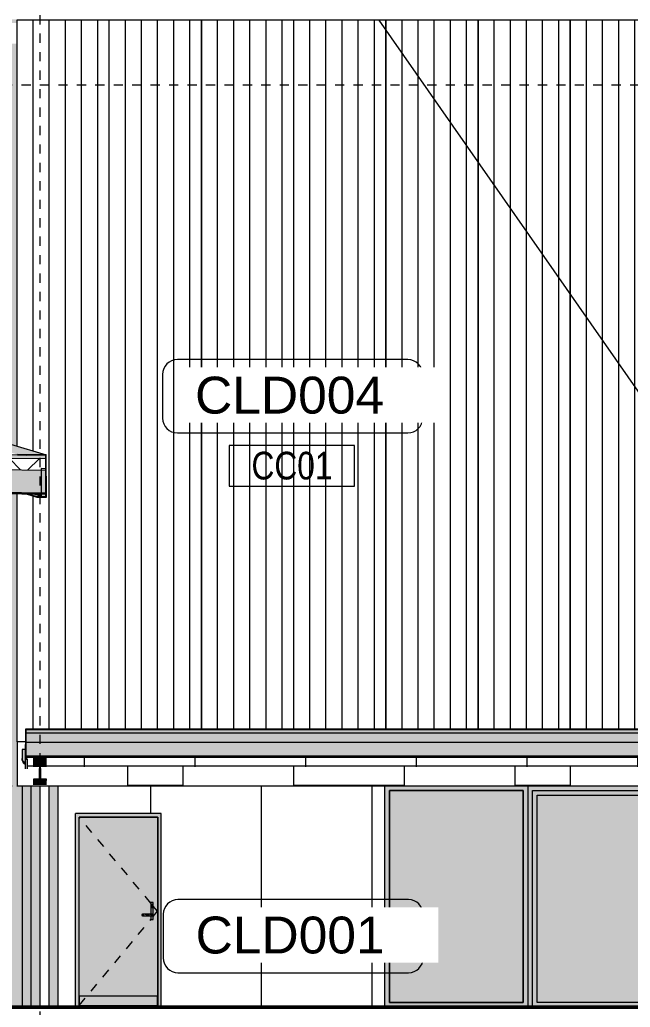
# Model space of a CAD drawing. Header units: metres. Extents: x -2362 to -2010, y -1 to 30.
# Drawn here: x -2104.99 to -2098.37, y 5.24 to 15.95 of the extents above; entities that cross this region are included whole.
import ezdxf

# ---------------------------------------------------------------- set-up
doc = ezdxf.new("R2010")
doc.units = ezdxf.units.M
for name, pattern in [('AEC_Center', [0.024, 0.012, -0.004, 0.004, -0.004]), ('Dash Small', [0.009, 0.003, -0.0015, 0.003, -0.0015]), ('Grid Line', [0.021, 0.012, -0.003, 0.003, -0.003])]:
    doc.linetypes.add(name, pattern=pattern)
for name, color, linetype, lineweight in [('A-ANNO-IDEN', 131, 'Continuous', 5), ('A-ANNO-KEYN', 231, 'Continuous', 5), ('A-CLNG', 13, 'Continuous', 5), ('A-CLNG-PATT', 13, 'Continuous', 5), ('A-DETL', 90, 'Continuous', 50), ('A-DOOR', 31, 'Continuous', 5), ('A-DOOR-FRAM', 31, 'Continuous', 5), ('A-FLOR-LEVL', 51, 'Continuous', 5), ('A-GLAZ', 151, 'Continuous', 5), ('A-ROOF', 132, 'Continuous', 5), ('A-ROOF-MCUT', 132, 'Continuous', 5), ('A-ROOF-OTLN', 132, 'Continuous', 5), ('A-ROOF-PATT', 132, 'Continuous', 5), ('A-WALL', 113, 'Continuous', 5), ('A-WALL-PATT', 111, 'Continuous', 5), ('P-SANR-FIXT', 6, 'Continuous', 5), ('S-BEAM', 12, 'Continuous', 5), ('S-GRID', 1, 'Continuous', 5)]:
    doc.layers.add(name, color=color, linetype=linetype, lineweight=lineweight)
doc.styles.add('Arial Narrow_1', font='ARIALN.TTF', dxfattribs={"height": 0.3})
doc.styles.add('Arial_2', font='arial.ttf', dxfattribs={"height": 0.4})
pattern_1 = [(0, (0, 0), (0.8128, 0.2032), [0.06706, -0.54254, 0.06706, -0.54254, -3.251]), (0, (0, 0), (0.8128, 0.2032), [-1.219, 0.06706, -1.152, 0.06706, -0.54254, -1.422]), (0, (0, 0), (0.8128, 0.2032), [-3.048, 0.06706, -0.33934, 0.06706, -0.94894]), (120, (0.3048, 0.1016), (-0.582376362, 0.602305448), [0.06706, -0.54254, 0.06706, -0.54254, -3.251]), (120, (0.3048, 0.1016), (-0.582376362, 0.602305448), [-1.219, 0.06706, -1.152, 0.06706, -0.54254, -1.422]), (120, (0.3048, 0.1016), (-0.582376362, 0.602305448), [-3.048, 0.06706, -0.33934, 0.06706, -0.94894]), (240, (0.4064, 0.508), (-0.230423638, -0.805505448), [0.06706, -0.54254, 0.06706, -0.54254, -3.251]), (240, (0.4064, 0.508), (-0.230423638, -0.805505448), [-1.219, 0.06706, -1.152, 0.06706, -0.54254, -1.422]), (240, (0.4064, 0.508), (-0.230423638, -0.805505448), [-3.048, 0.06706, -0.33934, 0.06706, -0.94894])]
pattern_2 = [(90, (-2099.01961, 5.24), (-0.175, 1e-17), [])]
pattern_3 = [(90, (-2100.01961, 5.24), (-0.175, 1e-17), [])]
pattern_4 = [(90, (-2101.01961, 5.24), (-0.175, 1e-17), [])]

# ---------------------------------------------------------------- blocks, each defined once
blk = doc.blocks.new('Structural Framing 16 - Structural Framing 1-1145737-SOUTH EAST - PART C')
at = {"layer": 'S-BEAM'}
for points in [[(-1655.064, 7.827), (-1655.064, 7.951), (-1655.003, 7.951), (-1655.003, 7.961), (-1655.135, 7.961), (-1655.135, 7.951), (-1655.074, 7.951), (-1655.074, 7.827)], [(-1655.074, 7.845), (-1655.074, 7.951), (-1655.135, 7.951), (-1655.135, 7.845), (-1655.122, 7.845)], [(-1655.003, 7.845), (-1655.003, 7.951), (-1655.064, 7.951), (-1655.064, 7.845)], [(-1655.003, 7.698), (-1655.003, 7.717), (-1655.064, 7.717), (-1655.064, 7.827), (-1655.074, 7.827), (-1655.074, 7.717), (-1655.135, 7.717), (-1655.135, 7.698), (-1655.122, 7.698)], [(-1655.003, 7.651), (-1655.003, 7.698), (-1655.135, 7.698), (-1655.135, 7.651), (-1655.122, 7.651)]]:
    blk.add_hatch(color=256, dxfattribs=at).paths.add_polyline_path(points)
at = {"layer": 'S-BEAM', "lineweight": 13}
for p, q in [((-1655.003, 7.961), (-1655.135, 7.961)), ((-1655.135, 7.961), (-1655.135, 7.951)), ((-1655.135, 7.951), (-1655.074, 7.951)), ((-1655.074, 7.951), (-1655.074, 7.827)), ((-1655.064, 7.827), (-1655.064, 7.951)), ((-1655.064, 7.951), (-1655.003, 7.951)), ((-1655.003, 7.951), (-1655.003, 7.961)), ((-1655.074, 7.827), (-1655.064, 7.827))]:
    blk.add_line(p, q, dxfattribs=at)
at = {"layer": 'S-BEAM'}
for p, q in [((-1655.135, 7.845), (-1655.135, 7.951)), ((-1655.003, 7.845), (-1655.003, 7.951)), ((-1655.074, 7.717), (-1655.074, 7.827)), ((-1655.064, 7.827), (-1655.064, 7.717)), ((-1655.135, 7.717), (-1655.074, 7.717)), ((-1655.135, 7.698), (-1655.135, 7.717)), ((-1655.064, 7.717), (-1655.003, 7.717)), ((-1655.003, 7.717), (-1655.003, 7.698)), ((-1655.003, 7.698), (-1655.135, 7.698)), ((-1655.135, 7.651), (-1655.135, 7.698)), ((-1655.003, 7.651), (-1655.003, 7.698))]:
    blk.add_line(p, q, dxfattribs=at)
blk = doc.blocks.new('Roof Gutters3 - Roof Gutters-1885272-SOUTH EAST - PART C')
at = {"layer": 'A-ROOF'}
for points in [[(-1655.001, 11.228), (-1655.392, 11.345), (-1655.694, 11.348), (-1655.314, 11.233), (-1655.122, 11.23)], [(-1654.998, 10.771), (-1655.001, 11.228), (-1655.314, 11.233), (-1655.342, 11.225), (-1655.331, 11.225), (-1655.314, 11.23), (-1655.004, 11.225), (-1655.001, 10.774), (-1655.102, 10.774), (-1655.102, 10.771)], [(-1655.001, 10.774), (-1655.004, 11.064), (-1655.004, 10.775), (-1655.001, 10.774)], [(-1655.102, 10.771), (-1655.102, 10.774), (-1655.208, 10.806), (-1655.212, 10.804), (-1655.122, 10.777)], [(-1655.056, 10.774), (-1655.16, 10.805), (-1655.202, 10.804), (-1655.102, 10.774)]]:
    blk.add_hatch(color=256, dxfattribs=at).paths.add_polyline_path(points)
for p, q in [((-1655.39, 11.345), (-1655.001, 11.228)), ((-1655.218, 10.806), (-1655.102, 10.771)), ((-1655.102, 10.774), (-1655.208, 10.806)), ((-1655.004, 10.775), (-1655.001, 10.774))]:
    blk.add_line(p, q, dxfattribs=at)
at = {"layer": 'A-ROOF', "lineweight": 15}
for p, q in [((-1655.001, 11.228), (-1655.314, 11.233)), ((-1655.314, 11.23), (-1655.004, 11.225)), ((-1655.004, 11.225), (-1655.001, 10.774)), ((-1654.998, 10.771), (-1655.001, 11.228)), ((-1655.102, 10.774), (-1655.102, 10.771)), ((-1655.001, 10.774), (-1655.102, 10.774)), ((-1655.102, 10.771), (-1654.998, 10.771))]:
    blk.add_line(p, q, dxfattribs=at)
blk = doc.blocks.new('SD - OXXO - SD - OXXO 3800W-V276-SOUTH EAST - PART C')
at = {"layer": 'A-DOOR'}
blk.add_hatch(color=256, dxfattribs=at).paths.add_polyline_path([(-1649.728, 5.24), (-1649.728, 7.59), (-1645.028, 7.59), (-1645.028, 5.24), (-1644.978, 5.24), (-1644.978, 7.64), (-1649.778, 7.64), (-1649.778, 5.24)])
at = {"layer": 'A-GLAZ'}
for points in [[(-1648.578, 5.24), (-1648.578, 5.29), (-1649.678, 5.29), (-1649.678, 7.54), (-1648.578, 7.54), (-1648.578, 7.59), (-1649.728, 7.59), (-1649.728, 5.24)], [(-1649.678, 5.29), (-1648.578, 5.29), (-1648.578, 7.54), (-1649.678, 7.54), (-1649.678, 6.414)], [(-1647.428, 5.29), (-1647.428, 7.54), (-1648.528, 7.54), (-1648.528, 5.29), (-1648.248, 5.29)], [(-1646.582, 5.29), (-1646.228, 5.29), (-1646.228, 7.54), (-1647.328, 7.54), (-1647.328, 5.29)], [(-1645.043, 5.24), (-1645.028, 5.24), (-1645.028, 7.59), (-1646.178, 7.59), (-1646.178, 7.54), (-1645.078, 7.54), (-1645.078, 5.29), (-1646.178, 5.29), (-1646.178, 5.24)], [(-1646.178, 5.29), (-1645.078, 5.29), (-1645.078, 7.54), (-1646.178, 7.54), (-1646.178, 6.414)]]:
    blk.add_hatch(color=256, dxfattribs=at).paths.add_polyline_path(points)
h = blk.add_hatch(color=256, dxfattribs=at)
h.paths.add_polyline_path([(-1648.578, 5.24), (-1647.378, 5.24), (-1647.378, 7.59), (-1648.578, 7.59), (-1648.578, 6.414)])
h.paths.add_polyline_path([(-1648.248, 5.29), (-1648.528, 5.29), (-1648.528, 7.54), (-1647.428, 7.54), (-1647.428, 5.29)])
h = blk.add_hatch(color=256, dxfattribs=at)
h.paths.add_polyline_path([(-1646.178, 5.24), (-1646.178, 7.59), (-1647.378, 7.59), (-1647.378, 5.24), (-1646.582, 5.24)])
h.paths.add_polyline_path([(-1647.328, 5.29), (-1647.328, 7.54), (-1646.228, 7.54), (-1646.228, 5.29), (-1646.582, 5.29)])
at = {"layer": 'A-DOOR'}
for p, q in [((-1649.778, 7.64), (-1649.778, 5.24)), ((-1644.978, 5.24), (-1644.978, 7.64)), ((-1649.728, 5.24), (-1649.728, 7.59)), ((-1649.728, 7.59), (-1645.028, 7.59)), ((-1645.028, 7.59), (-1645.028, 5.24))]:
    blk.add_line(p, q, dxfattribs=at)
at = {"layer": 'A-GLAZ'}
for p, q in [((-1649.678, 5.29), (-1649.678, 7.54)), ((-1649.678, 7.54), (-1648.578, 7.54)), ((-1648.578, 7.59), (-1648.578, 5.24)), ((-1648.528, 5.29), (-1648.528, 7.54)), ((-1648.528, 7.54), (-1647.428, 7.54)), ((-1647.428, 7.54), (-1647.428, 5.29)), ((-1647.378, 5.24), (-1647.378, 7.59)), ((-1647.378, 7.59), (-1647.378, 5.24)), ((-1647.328, 7.54), (-1646.228, 7.54)), ((-1647.328, 5.29), (-1647.328, 7.54)), ((-1646.228, 7.54), (-1646.228, 5.29)), ((-1646.178, 5.24), (-1646.178, 7.59)), ((-1646.178, 7.54), (-1645.078, 7.54)), ((-1645.078, 7.54), (-1645.078, 5.29)), ((-1647.778, 6.415), (-1647.835, 6.472)), ((-1646.978, 6.415), (-1646.922, 6.472)), ((-1648.178, 6.415), (-1647.778, 6.415)), ((-1647.778, 6.415), (-1647.835, 6.358)), ((-1646.978, 6.415), (-1646.922, 6.358)), ((-1646.578, 6.415), (-1646.978, 6.415)), ((-1648.578, 5.29), (-1649.678, 5.29)), ((-1647.428, 5.29), (-1648.528, 5.29)), ((-1646.228, 5.29), (-1647.328, 5.29)), ((-1645.078, 5.29), (-1646.178, 5.29))]:
    blk.add_line(p, q, dxfattribs=at)
blk = doc.blocks.new('X_Door-Panel-Hinge-Standard - Standard-3181150-SOUTH EAST - PART C')
at = {"layer": 'A-DOOR'}
h = blk.add_hatch(color=256, dxfattribs=at)
h.paths.add_polyline_path([(-1654.497, 5.36), (-1653.793, 5.36), (-1653.793, 7.3), (-1654.643, 7.3), (-1654.643, 5.36)])
h.paths.add_polyline_path([(-1653.863, 6.19), (-1653.866, 6.191), (-1653.866, 6.232), (-1653.88, 6.232), (-1653.959, 6.234), (-1653.96, 6.242), (-1653.957, 6.248), (-1653.949, 6.246), (-1653.937, 6.247), (-1653.874, 6.248), (-1653.866, 6.248), (-1653.865, 6.375), (-1653.84, 6.374), (-1653.841, 6.19), (-1653.863, 6.19)])
h.paths.add_polyline_path([(-1653.853, 6.23), (-1653.846, 6.233), (-1653.843, 6.24), (-1653.846, 6.247), (-1653.853, 6.25), (-1653.86, 6.247), (-1653.851, 6.245), (-1653.851, 6.234), (-1653.858, 6.231), (-1653.856, 6.23)])
h.paths.add_polyline_path([(-1653.88, 6.233), (-1653.874, 6.24), (-1653.88, 6.244), (-1653.88, 6.234)])
h.paths.add_polyline_path([(-1653.931, 6.233), (-1653.932, 6.246), (-1653.937, 6.24), (-1653.932, 6.234)])
h.paths.add_polyline_path([(-1653.848, 6.322), (-1653.843, 6.328), (-1653.846, 6.326), (-1653.847, 6.324)])
h.paths.add_polyline_path([(-1653.863, 6.343), (-1653.864, 6.353), (-1653.863, 6.346)])
h.paths.add_polyline_path([(-1653.844, 6.348), (-1653.851, 6.353), (-1653.851, 6.351), (-1653.846, 6.349)])
blk.add_hatch(color=256, dxfattribs=at).paths.add_polyline_path([(-1654.081, 5.26), (-1653.793, 5.26), (-1653.793, 5.36), (-1654.643, 5.36), (-1654.643, 5.26), (-1654.497, 5.26)])
at = {"layer": 'A-DOOR', "linetype": 'Dash Small'}
for p, q in [((-1653.865, 6.367), (-1654.643, 7.3)), ((-1653.793, 6.28), (-1653.84, 6.336)), ((-1653.84, 6.224), (-1653.793, 6.28)), ((-1654.643, 5.26), (-1653.865, 6.193))]:
    blk.add_line(p, q, dxfattribs=at)
at = {"layer": 'A-DOOR'}
for p, q in [((-1654.643, 5.36), (-1654.643, 7.3)), ((-1653.793, 7.3), (-1654.643, 7.3)), ((-1653.793, 7.3), (-1653.793, 5.36)), ((-1653.793, 5.36), (-1654.643, 5.36)), ((-1654.643, 5.36), (-1654.643, 5.26)), ((-1653.793, 5.26), (-1653.793, 5.36)), ((-1654.643, 5.26), (-1653.793, 5.26))]:
    blk.add_line(p, q, dxfattribs=at)
blk = doc.blocks.new('X_Door-Frame-Metal - Standard-3181217-SOUTH EAST - PART C')
at = {"layer": 'A-DOOR-FRAM'}
blk.add_hatch(color=256, dxfattribs=at).paths.add_polyline_path([(-1654.645, 5.24), (-1654.645, 7.302), (-1653.791, 7.302), (-1653.791, 5.24), (-1653.753, 5.24), (-1653.753, 7.34), (-1654.683, 7.34), (-1654.683, 5.24)])
h = blk.add_hatch(color=256, dxfattribs=at)
h.paths.add_polyline_path([(-1654.62, 5.24), (-1654.62, 5.26), (-1654.643, 5.26), (-1654.643, 5.24)])
h.paths.add_polyline_path([(-1653.791, 5.24), (-1653.793, 5.26), (-1653.816, 5.26), (-1653.816, 5.24), (-1653.793, 5.24)])
for p, q in [((-1653.753, 7.34), (-1654.683, 7.34)), ((-1654.683, 5.24), (-1654.683, 7.34)), ((-1654.645, 5.24), (-1654.645, 7.302)), ((-1654.645, 7.302), (-1653.791, 7.302)), ((-1653.791, 7.302), (-1653.791, 5.24)), ((-1653.753, 5.24), (-1653.753, 7.34)), ((-1654.62, 5.24), (-1654.62, 5.26)), ((-1653.816, 5.26), (-1653.816, 5.24))]:
    blk.add_line(p, q, dxfattribs=at)
blk = doc.blocks.new('X_Door-Handle-Lockwood 4800 Series Lever - Standard-764996-SOUTH EAST - PART C')
at = {"layer": 'A-DOOR'}
h = blk.add_hatch(color=256, dxfattribs=at)
h.paths.add_polyline_path([(-1653.84, 6.374), (-1653.846, 6.324), (-1653.853, 6.321), (-1653.86, 6.324), (-1653.863, 6.331), (-1653.863, 6.346), (-1653.862, 6.348), (-1653.856, 6.353), (-1653.848, 6.352), (-1653.843, 6.348), (-1653.843, 6.353)])
h.paths.add_polyline_path([(-1653.865, 6.19), (-1653.84, 6.191), (-1653.841, 6.375), (-1653.866, 6.374), (-1653.866, 6.248), (-1653.858, 6.249), (-1653.851, 6.25), (-1653.844, 6.245), (-1653.843, 6.237), (-1653.848, 6.231), (-1653.856, 6.23), (-1653.866, 6.232), (-1653.866, 6.191)])
for points in [[(-1653.853, 6.321), (-1653.848, 6.322), (-1653.843, 6.331), (-1653.844, 6.348), (-1653.856, 6.353), (-1653.863, 6.346), (-1653.863, 6.328), (-1653.858, 6.322)], [(-1653.943, 6.24), (-1653.935, 6.242), (-1653.931, 6.247), (-1653.958, 6.246), (-1653.961, 6.24), (-1653.949, 6.24)], [(-1653.957, 6.232), (-1653.95, 6.234), (-1653.939, 6.233), (-1653.932, 6.234), (-1653.939, 6.24), (-1653.961, 6.24), (-1653.958, 6.233)], [(-1653.88, 6.24), (-1653.88, 6.248), (-1653.931, 6.246), (-1653.931, 6.24)], [(-1653.88, 6.232), (-1653.88, 6.24), (-1653.931, 6.238), (-1653.931, 6.232)], [(-1653.87, 6.232), (-1653.851, 6.234), (-1653.85, 6.24), (-1653.876, 6.238), (-1653.88, 6.233), (-1653.872, 6.232)], [(-1653.85, 6.24), (-1653.851, 6.246), (-1653.874, 6.248), (-1653.879, 6.246), (-1653.872, 6.24), (-1653.856, 6.24)]]:
    blk.add_hatch(color=256, dxfattribs=at).paths.add_polyline_path(points)
for p, q in [((-1653.866, 6.374), (-1653.866, 6.248)), ((-1653.841, 6.375), (-1653.865, 6.375)), ((-1653.863, 6.343), (-1653.863, 6.331)), ((-1653.843, 6.331), (-1653.843, 6.343)), ((-1653.84, 6.191), (-1653.84, 6.374)), ((-1653.88, 6.248), (-1653.931, 6.248)), ((-1653.931, 6.232), (-1653.88, 6.232)), ((-1653.866, 6.232), (-1653.866, 6.191)), ((-1653.865, 6.19), (-1653.841, 6.19))]:
    blk.add_line(p, q, dxfattribs=at)
at = {"layer": 'A-DOOR', "flags": 128}
for points in [[(-1653.931, 6.248), (-1653.932, 6.248), (-1653.933, 6.248), (-1653.934, 6.248), (-1653.935, 6.248), (-1653.936, 6.248), (-1653.938, 6.248), (-1653.939, 6.248), (-1653.94, 6.248), (-1653.941, 6.248), (-1653.942, 6.248), (-1653.943, 6.248), (-1653.944, 6.248), (-1653.945, 6.248), (-1653.945, 6.248), (-1653.946, 6.248), (-1653.947, 6.248), (-1653.948, 6.248), (-1653.949, 6.248), (-1653.95, 6.248), (-1653.95, 6.248), (-1653.951, 6.248), (-1653.952, 6.248), (-1653.953, 6.248), (-1653.953, 6.248), (-1653.954, 6.248), (-1653.954, 6.248), (-1653.955, 6.248), (-1653.955, 6.248), (-1653.956, 6.248), (-1653.956, 6.248), (-1653.957, 6.248), (-1653.957, 6.248), (-1653.957, 6.248), (-1653.958, 6.248), (-1653.958, 6.248), (-1653.958, 6.248), (-1653.958, 6.248), (-1653.958, 6.248), (-1653.958, 6.248)], [(-1653.958, 6.232), (-1653.958, 6.232), (-1653.958, 6.232), (-1653.958, 6.232), (-1653.958, 6.232), (-1653.958, 6.232), (-1653.957, 6.232), (-1653.957, 6.232), (-1653.957, 6.232), (-1653.956, 6.232), (-1653.956, 6.232), (-1653.956, 6.232), (-1653.955, 6.232), (-1653.955, 6.232), (-1653.954, 6.232), (-1653.953, 6.232), (-1653.953, 6.232), (-1653.952, 6.232), (-1653.951, 6.232), (-1653.951, 6.232), (-1653.95, 6.232), (-1653.949, 6.232), (-1653.948, 6.232), (-1653.947, 6.232), (-1653.947, 6.232), (-1653.946, 6.232), (-1653.945, 6.232), (-1653.944, 6.232), (-1653.943, 6.232), (-1653.942, 6.232), (-1653.941, 6.232), (-1653.94, 6.232), (-1653.939, 6.232), (-1653.938, 6.232), (-1653.937, 6.232), (-1653.936, 6.232), (-1653.935, 6.232), (-1653.934, 6.232), (-1653.932, 6.232), (-1653.931, 6.232), (-1653.931, 6.232)], [(-1653.853, 6.248), (-1653.853, 6.248), (-1653.853, 6.248), (-1653.853, 6.248), (-1653.853, 6.248), (-1653.854, 6.248), (-1653.854, 6.248), (-1653.854, 6.248), (-1653.854, 6.248), (-1653.855, 6.248), (-1653.855, 6.248), (-1653.856, 6.248), (-1653.856, 6.248), (-1653.857, 6.248), (-1653.857, 6.248), (-1653.858, 6.248), (-1653.858, 6.248), (-1653.859, 6.248), (-1653.86, 6.248), (-1653.861, 6.248), (-1653.861, 6.248), (-1653.862, 6.248), (-1653.863, 6.248), (-1653.864, 6.248), (-1653.865, 6.248), (-1653.866, 6.248), (-1653.866, 6.248), (-1653.867, 6.248), (-1653.868, 6.248), (-1653.869, 6.248), (-1653.87, 6.248), (-1653.871, 6.248), (-1653.872, 6.248), (-1653.873, 6.248), (-1653.874, 6.248), (-1653.876, 6.248), (-1653.877, 6.248), (-1653.878, 6.248), (-1653.879, 6.248), (-1653.88, 6.248), (-1653.88, 6.248)], [(-1653.88, 6.232), (-1653.879, 6.232), (-1653.878, 6.232), (-1653.877, 6.232), (-1653.876, 6.232), (-1653.875, 6.232), (-1653.874, 6.232), (-1653.873, 6.232), (-1653.872, 6.232), (-1653.871, 6.232), (-1653.87, 6.232), (-1653.869, 6.232), (-1653.868, 6.232), (-1653.867, 6.232), (-1653.866, 6.232), (-1653.865, 6.232), (-1653.864, 6.232), (-1653.863, 6.232), (-1653.862, 6.232), (-1653.862, 6.232), (-1653.861, 6.232), (-1653.86, 6.232), (-1653.859, 6.232), (-1653.859, 6.232), (-1653.858, 6.232), (-1653.857, 6.232), (-1653.857, 6.232), (-1653.856, 6.232), (-1653.856, 6.232), (-1653.855, 6.232), (-1653.855, 6.232), (-1653.855, 6.232), (-1653.854, 6.232), (-1653.854, 6.232), (-1653.854, 6.232), (-1653.854, 6.232), (-1653.853, 6.232), (-1653.853, 6.232), (-1653.853, 6.232), (-1653.853, 6.232)]]:
    blk.add_lwpolyline(points, dxfattribs=at)
at = {"layer": 'A-DOOR'}
for centre, radius, start, end in [((-1653.865, 6.374), 0.001, 90, 180), ((-1653.853, 6.343), 0.01, 360, 180), ((-1653.853, 6.331), 0.01, 180, 0), ((-1653.853, 6.331), 0.01, 195, 210), ((-1653.853, 6.343), 0.01, 0, 120), ((-1653.853, 6.331), 0.01, 240, 300), ((-1653.853, 6.331), 0.01, 315, 0), ((-1653.853, 6.343), 0.01, 0, 15), ((-1653.853, 6.343), 0.01, 0, 15), ((-1653.841, 6.374), 0.001, 0, 90), ((-1653.958, 6.24), 0.008, 90, 270), ((-1653.958, 6.24), 0.008, 90, 180), ((-1653.958, 6.24), 0.008, 180, 270), ((-1653.853, 6.24), 0.01, 0, 135), ((-1653.853, 6.24), 0.01, 225, 0), ((-1653.853, 6.24), 0.008, 0, 120), ((-1653.853, 6.24), 0.008, 240, 0), ((-1653.853, 6.24), 0.008, 270, 90), ((-1653.865, 6.191), 0.001, 180, 270), ((-1653.841, 6.191), 0.001, 270, 0)]:
    blk.add_arc(centre, radius, start, end, dxfattribs=at)
blk = doc.blocks.new('Area 51 Ceiling - External FC - Area 51 Ceiling - External FC-2924300-SOUTH EAST - PART C')
at = {"layer": 'A-CLNG-PATT'}
h = blk.add_hatch(dxfattribs=at)
h.set_pattern_fill('FP_193', color=256, style=0, pattern_type=2)
h.set_pattern_definition(pattern_1)
h.paths.add_polyline_path([(-1655.004, 10.804), (-1655.004, 10.814), (-1661.059, 10.869), (-1661.059, 10.859), (-1655.122, 10.805)])
h = blk.add_hatch(dxfattribs=at)
h.set_pattern_fill('FP_197', color=256, style=0, pattern_type=2)
h.set_pattern_definition([(197.576, (-1695.258, 8.507), (1.1854802, -0.020329), []), (359.01285, (-1695.258, 8.507), (0.46874755, 0.1484764), [])])
h.paths.add_polyline_path([(-1655.004, 10.814), (-1655.004, 10.814)])
at = {"layer": 'A-CLNG', "lineweight": 13}
for p, q in [((-1655.004, 10.814), (-1661.059, 10.869)), ((-1661.059, 10.869), (-1661.059, 10.859)), ((-1661.059, 10.859), (-1655.004, 10.804)), ((-1655.004, 10.804), (-1655.004, 10.814))]:
    blk.add_line(p, q, dxfattribs=at)
at = {"layer": 'A-CLNG'}
blk.add_line((-1661.059, 10.859), (-1661.059, 10.869), dxfattribs=at)
blk = doc.blocks.new('Downpipe - L Spreader - 100D-V298-SOUTH EAST - PART C')
at = {"layer": 'P-SANR-FIXT'}
blk.add_hatch(color=256, dxfattribs=at).paths.add_polyline_path([(-1602.435, 5.24), (-1602.373, 5.24), (-1602.375, 7.64), (-1602.473, 7.64), (-1602.471, 5.24), (-1602.436, 5.24)])
for p, q in [((-1602.473, 7.64), (-1602.473, 5.24)), ((-1602.373, 5.24), (-1602.373, 7.64))]:
    blk.add_line(p, q, dxfattribs=at)
blk = doc.blocks.new('Downpipe - L Spreader - 100D-V301-SOUTH EAST - PART C')
at = {"layer": 'P-SANR-FIXT'}
for points in [[(-1655.229, 7.892), (-1655.229, 8.035), (-1655.263, 8.035), (-1655.262, 7.923), (-1655.257, 7.912), (-1655.244, 7.899), (-1655.238, 7.895)], [(-1655.229, 7.867), (-1655.229, 7.892), (-1655.244, 7.899), (-1655.249, 7.903), (-1655.257, 7.912), (-1655.262, 7.923), (-1655.263, 7.935), (-1655.262, 7.901), (-1655.257, 7.889), (-1655.249, 7.879), (-1655.238, 7.871)], [(-1655.201, 5.24), (-1655.163, 5.24), (-1655.165, 7.64), (-1655.263, 7.64), (-1655.261, 5.24), (-1655.213, 5.24)]]:
    blk.add_hatch(color=256, dxfattribs=at).paths.add_polyline_path(points)
for p, q in [((-1655.263, 8.035), (-1655.263, 7.935)), ((-1655.228, 8.035), (-1655.263, 8.035)), ((-1655.263, 7.935), (-1655.263, 7.91)), ((-1655.263, 7.64), (-1655.263, 5.24)), ((-1655.163, 5.24), (-1655.163, 7.64))]:
    blk.add_line(p, q, dxfattribs=at)
blk.add_open_spline([(-1655.229, 7.892), (-1655.23, 7.892), (-1655.233, 7.893), (-1655.238, 7.895), (-1655.244, 7.899), (-1655.249, 7.903), (-1655.253, 7.907), (-1655.256, 7.911), (-1655.258, 7.915), (-1655.26, 7.918), (-1655.262, 7.925), (-1655.263, 7.931), (-1655.263, 7.935)], degree=3, knots=[0.6022613, 0.6022613, 0.6022613, 0.6022613, 0.625, 0.6666667, 0.7083333, 0.75, 0.7916667, 0.8333333, 0.8541667, 0.875, 0.9166667, 1, 1, 1, 1], dxfattribs=at)
blk = doc.blocks.new('Roof Gutters4 - Roof Gutters-3348027-SOUTH EAST - PART C')
at = {"layer": 'A-ROOF'}
h = blk.add_hatch(color=256, dxfattribs=at)
h.paths.add_polyline_path([(-1580.984, 7.927), (-1580.963, 7.927), (-1580.965, 8.25), (-1581.177, 8.25), (-1613.309, 8.254), (-1613.337, 8.246), (-1613.326, 8.246), (-1613.309, 8.251), (-1613.047, 8.249), (-1580.968, 8.247), (-1580.966, 7.93), (-1580.984, 7.93)])
h.paths.add_polyline_path([(-1655.208, 7.93), (-1655.208, 7.933), (-1655.226, 7.933), (-1655.224, 8.25), (-1654.914, 8.251), (-1644.328, 8.252), (-1644.29, 8.247), (-1644.266, 8.247), (-1644.327, 8.255), (-1644.916, 8.253), (-1655.227, 8.253), (-1655.229, 7.93)])
blk.add_hatch(color=256, dxfattribs=at).paths.add_polyline_path([(-1655.121, 8.25), (-1655.139, 8.251), (-1655.122, 8.25)])
h = blk.add_hatch(color=256, dxfattribs=at)
h.paths.add_polyline_path([(-1580.963, 7.816), (-1580.963, 7.927), (-1580.984, 7.927), (-1580.984, 7.816), (-1580.969, 7.816)])
h.paths.add_polyline_path([(-1655.208, 7.824), (-1655.208, 7.93), (-1655.229, 7.93), (-1655.227, 7.824)])
at = {"layer": 'A-ROOF', "lineweight": 15}
for p, q in [((-1655.227, 8.253), (-1655.229, 7.93)), ((-1655.139, 8.254), (-1655.227, 8.253)), ((-1655.226, 7.933), (-1655.224, 8.25)), ((-1655.224, 8.25), (-1655.139, 8.251)), ((-1644.829, 8.253), (-1655.139, 8.254)), ((-1655.139, 8.251), (-1644.829, 8.25)), ((-1655.229, 7.93), (-1655.208, 7.93)), ((-1655.208, 7.933), (-1655.226, 7.933)), ((-1655.208, 7.93), (-1655.208, 7.933))]:
    blk.add_line(p, q, dxfattribs=at)
at = {"layer": 'A-ROOF'}
for p, q in [((-1655.122, 8.25), (-1655.139, 8.251)), ((-1655.229, 7.93), (-1655.229, 7.824)), ((-1655.208, 7.93), (-1655.208, 7.824))]:
    blk.add_line(p, q, dxfattribs=at)
blk = doc.blocks.new('Area 51 Ceiling - External FC1 - Area 51 Ceiling - External FC-3412687-SOUTH EAST - PART C')
at = {"layer": 'A-CLNG-PATT'}
h = blk.add_hatch(dxfattribs=at)
h.set_pattern_fill('FP_193', color=256, style=0, pattern_type=2)
h.set_pattern_definition(pattern_1)
h.paths.add_polyline_path([(-1582.844, 7.951), (-1580.968, 7.951), (-1580.969, 7.961), (-1655.224, 7.961), (-1655.224, 7.951), (-1583.052, 7.951)])
h = blk.add_hatch(dxfattribs=at)
h.set_pattern_fill('FP_306', color=256, style=0, pattern_type=2)
h.set_pattern_definition([(180, (-1575.089, 7.73), (-2e-17, -0.12561), []), (270, (-1575.089, 7.73), (1.2, 7e-17), [])])
h.paths.add_polyline_path([(-1581.001, 7.841), (-1580.984, 7.841), (-1580.984, 7.93), (-1580.968, 7.93), (-1580.969, 7.951), (-1581.564, 7.951), (-1581.564, 7.845), (-1581.001, 7.845)])
h.paths.add_polyline_path([(-1655.074, 7.845), (-1655.074, 7.951), (-1655.224, 7.951), (-1655.224, 7.933), (-1655.208, 7.933), (-1655.208, 7.845), (-1655.122, 7.845)])
h.paths.add_polyline_path([(-1654.914, 7.845), (-1644.574, 7.845), (-1644.574, 7.951), (-1655.064, 7.951), (-1655.064, 7.845)])
h.paths.add_polyline_path([(-1644.564, 7.845), (-1634.075, 7.845), (-1634.075, 7.951), (-1644.564, 7.951), (-1644.564, 7.899)])
h.paths.add_polyline_path([(-1634.064, 7.845), (-1623.575, 7.845), (-1623.575, 7.951), (-1634.064, 7.951), (-1634.064, 7.899)])
h.paths.add_polyline_path([(-1623.564, 7.845), (-1613.075, 7.845), (-1613.075, 7.951), (-1623.564, 7.951), (-1623.564, 7.899)])
h.paths.add_polyline_path([(-1613.047, 7.845), (-1602.574, 7.845), (-1602.574, 7.951), (-1613.064, 7.951), (-1613.064, 7.845)])
h.paths.add_polyline_path([(-1602.564, 7.845), (-1592.074, 7.845), (-1592.074, 7.951), (-1602.564, 7.951), (-1602.564, 7.899)])
h.paths.add_polyline_path([(-1591.8, 7.845), (-1581.574, 7.845), (-1581.574, 7.951), (-1592.064, 7.951), (-1592.064, 7.845), (-1592.009, 7.845)])
at = {"layer": 'A-CLNG', "lineweight": 13}
for p, q in [((-1580.968, 7.961), (-1655.224, 7.961)), ((-1655.224, 7.961), (-1655.224, 7.951)), ((-1655.224, 7.951), (-1580.968, 7.951))]:
    blk.add_line(p, q, dxfattribs=at)
at = {"layer": 'A-CLNG'}
blk.add_line((-1655.224, 7.951), (-1655.224, 7.933), dxfattribs=at)
blk = doc.blocks.new('Window Unit_1 Bay - 2400x1550-3460193-SOUTH EAST - PART C')
at = {"layer": 'A-GLAZ'}
h = blk.add_hatch(color=256, dxfattribs=at)
h.paths.add_polyline_path([(-1649.778, 5.24), (-1649.778, 7.64), (-1651.328, 7.64), (-1651.328, 5.24), (-1649.915, 5.24)])
h.paths.add_polyline_path([(-1651.278, 5.29), (-1651.278, 7.59), (-1649.828, 7.59), (-1649.828, 5.29), (-1649.915, 5.29)])
blk.add_hatch(color=256, dxfattribs=at).paths.add_polyline_path([(-1651.278, 5.29), (-1649.828, 5.29), (-1649.828, 7.59), (-1651.278, 7.59), (-1651.278, 6.414)])
for p, q in [((-1651.328, 5.24), (-1651.328, 7.64)), ((-1649.778, 7.64), (-1649.778, 5.24)), ((-1651.278, 7.59), (-1651.278, 5.29)), ((-1651.278, 7.59), (-1649.828, 7.59)), ((-1649.828, 7.59), (-1651.278, 7.59)), ((-1651.278, 5.29), (-1651.278, 7.59)), ((-1649.828, 5.29), (-1649.828, 7.59)), ((-1649.828, 7.59), (-1649.828, 5.29)), ((-1651.278, 5.29), (-1649.828, 5.29)), ((-1649.828, 5.29), (-1651.278, 5.29))]:
    blk.add_line(p, q, dxfattribs=at)
blk = doc.blocks.new('T-Keynote-ANZRS - Keynote Value _2mm Opaque_ box-1903833-SOUTH EAST - PART C')
at = {"layer": 'A-ANNO-KEYN'}
for p, q in [((-1581.367, 10.808), (-1583.866, 10.808)), ((-1584.026, 10.648), (-1584.026, 10.174)), ((-1581.207, 10.174), (-1581.207, 10.648)), ((-1583.866, 10.014), (-1581.367, 10.014))]:
    blk.add_line(p, q, dxfattribs=at)
for centre, start, end in [((-1583.866, 10.648), 90, 180), ((-1581.367, 10.648), 0, 90), ((-1583.866, 10.174), 180, 270), ((-1581.367, 10.174), 270, 360)]:
    blk.add_arc(centre, 0.16, start, end, dxfattribs=at)
blk = doc.blocks.new('Material Tag_AAA - Material Tag_AAA-3504877-SOUTH EAST - PART C')
at = {"layer": 'A-ANNO-IDEN'}
for p, q in [((-1651.658, 11.331), (-1653.018, 11.331)), ((-1653.018, 11.331), (-1653.018, 10.891)), ((-1651.658, 10.891), (-1651.658, 11.331)), ((-1653.018, 10.891), (-1651.658, 10.891))]:
    blk.add_line(p, q, dxfattribs=at)

msp = doc.modelspace()

# ---------------------------------------------------------------- hatches: boundary and pattern name
at = {"layer": 'A-ROOF'}
for points in [[(-2115.204, 15.911), (-2105.02, 15.911), (-2105.02, 15.94), (-2023.951, 15.94), (-2023.951, 15.952), (-2115.204, 15.95)], [(-2104.706, 11.185), (-2104.706, 11.225), (-2115.27, 11.321), (-2115.27, 11.281), (-2104.824, 11.186)], [(-2104.706, 10.814), (-2104.706, 11.064), (-2115.27, 11.161), (-2115.27, 10.91), (-2104.824, 10.815)], [(-2030.67, 8.212), (-2030.671, 8.247), (-2104.925, 8.25), (-2104.925, 8.215), (-2030.671, 8.212)], [(-2030.67, 8.111), (-2030.671, 8.212), (-2104.925, 8.215), (-2104.925, 8.115), (-2030.671, 8.111)], [(-2030.67, 7.961), (-2030.671, 8.111), (-2104.925, 8.115), (-2104.925, 7.964), (-2030.671, 7.961)], [(-2057.957, 7.961), (-2074.621, 7.963), (-2104.925, 7.964), (-2104.923, 7.961), (-2061.29, 7.961)]]:
    msp.add_hatch(color=256, dxfattribs=at).paths.add_polyline_path(points)
at = {"layer": 'A-ROOF-OTLN'}
for points in [[(-2104.706, 10.773), (-2104.706, 11.078), (-2104.757, 11.079), (-2104.757, 10.774)], [(-2104.757, 10.774), (-2104.757, 10.805), (-2104.857, 10.804), (-2104.758, 10.774)]]:
    msp.add_hatch(color=256, dxfattribs=at).paths.add_polyline_path(points)
at = {"layer": 'A-ROOF-PATT'}
h = msp.add_hatch(dxfattribs=at)
h.set_pattern_fill('FP_303', color=256, style=0, pattern_type=2)
h.set_pattern_definition([(163.206, (-451.802613, -225.673), (-0.1723390385, 4.3711e-06), [])])
h.paths.add_polyline_path([(-2104.706, 11.225), (-2105.016, 11.23), (-2105.025, 11.228), (-2104.824, 11.226)])
h.paths.add_polyline_path([(-2105.035, 11.228), (-2105.415, 11.342), (-2105.406, 11.345), (-2115.27, 11.434), (-2115.27, 11.321), (-2105.044, 11.228)])
h = msp.add_hatch(dxfattribs=at)
h.set_pattern_fill('FP_191', color=256, angle=45, style=0, pattern_type=2)
h.set_pattern_definition([(44.47859, (-449.7016, 0), (-0.21019281, 0.214053693), []), (134.479, (-449.7016, 0), (-0.21405219, -0.21019434), [])])
h.paths.add_polyline_path([(-2104.706, 11.064), (-2104.706, 11.185), (-2115.27, 11.281), (-2115.27, 11.161), (-2104.824, 11.065)])
at = {"layer": 'A-WALL'}
h = msp.add_hatch(color=256, dxfattribs=at)
h.paths.add_polyline_path([(-2115.27, 5.24), (-2111.108, 5.24), (-2111.108, 10.849), (-2110.94, 10.849), (-2110.94, 7.64), (-2110.96, 7.64), (-2110.96, 5.24), (-2104.965, 5.24), (-2104.965, 7.64), (-2105.02, 7.64), (-2105.02, 10.807), (-2110.761, 10.859), (-2110.761, 10.869), (-2115.27, 10.91), (-2115.27, 6.414)])
h.paths.add_polyline_path([(-2104.824, 5.24), (-2104.77, 5.24), (-2104.77, 7.64), (-2104.865, 7.64), (-2104.865, 5.24)])
h.paths.add_polyline_path([(-2105.02, 11.323), (-2105.02, 15.687), (-2115.204, 15.687), (-2115.204, 11.544), (-2115.214, 11.544), (-2115.216, 11.537), (-2115.223, 11.537), (-2115.225, 11.531), (-2115.27, 11.531), (-2115.27, 11.435), (-2105.406, 11.345), (-2105.396, 11.348), (-2105.092, 11.345), (-2105.032, 11.327)])
h.paths.add_polyline_path([(-2114.307, 12.805), (-2114.307, 15.205), (-2105.307, 15.205), (-2105.307, 12.805), (-2107.948, 12.805)])
at = {"layer": 'A-WALL-PATT'}
h = msp.add_hatch(dxfattribs=at)
h.set_pattern_fill('FP_219', color=256, style=0, pattern_type=2)
h.set_pattern_definition([(90, (-2105.01961, 5.24), (-0.175, 1e-17), [])])
h.paths.add_polyline_path([(-2104.925, 8.118), (-2104.925, 8.118), (-2104.925, 8.143)])
h.paths.add_polyline_path([(-2105.02, 8.118), (-2104.929, 8.118), (-2104.928, 8.253), (-2104.616, 8.254), (-2104.02, 8.254), (-2104.02, 15.94), (-2105.02, 15.94), (-2105.02, 11.323), (-2104.703, 11.228), (-2104.699, 10.771), (-2104.804, 10.771), (-2104.92, 10.806), (-2105.02, 10.807), (-2105.02, 8.142)])
h = msp.add_hatch(dxfattribs=at)
h.set_pattern_fill('FP_278', color=256, style=0, pattern_type=2)
h.set_pattern_definition([(90, (-2104.01961, 5.24), (-0.175, 1e-17), [])])
h.paths.add_polyline_path([(-2103.02, 8.254), (-2103.02, 15.94), (-2104.02, 15.94), (-2104.02, 8.254)])
h = msp.add_hatch(dxfattribs=at)
h.set_pattern_fill('FP_277', color=256, style=0, pattern_type=2)
h.set_pattern_definition([(90, (-2103.01961, 5.24), (-0.175, 1e-17), [])])
h.paths.add_polyline_path([(-2102.02, 8.254), (-2102.02, 15.94), (-2103.02, 15.94), (-2103.02, 8.254)])
h = msp.add_hatch(dxfattribs=at)
h.set_pattern_fill('FP_276', color=256, style=0, pattern_type=2)
h.set_pattern_definition([(90, (-2102.01961, 5.24), (-0.175, 1e-17), [])])
h.paths.add_polyline_path([(-2101.02, 8.253), (-2101.02, 15.836), (-2101.092, 15.94), (-2102.02, 15.94), (-2102.02, 8.254), (-2101.283, 8.253)])
h = msp.add_hatch(dxfattribs=at)
h.set_pattern_fill('FP_275', color=256, style=0, pattern_type=2)
h.set_pattern_definition(pattern_4)
h.paths.add_polyline_path([(-2101.02, 15.94), (-2101.02, 15.836), (-2100.02, 14.404), (-2100.02, 15.94)])
h = msp.add_hatch(dxfattribs=at)
h.set_pattern_fill('FP_274', color=256, style=0, pattern_type=2)
h.set_pattern_definition(pattern_3)
h.paths.add_polyline_path([(-2099.02, 12.971), (-2099.02, 15.94), (-2100.02, 15.94), (-2100.02, 14.404), (-2099.182, 13.203)])
h = msp.add_hatch(dxfattribs=at)
h.set_pattern_fill('FP_273', color=256, style=0, pattern_type=2)
h.set_pattern_definition(pattern_2)
h.paths.add_polyline_path([(-2098.02, 11.539), (-2098.02, 15.94), (-2099.02, 15.94), (-2099.02, 12.971)])
h = msp.add_hatch(dxfattribs=at)
h.set_pattern_fill('FP_275', color=256, style=0, pattern_type=2)
h.set_pattern_definition(pattern_4)
h.paths.add_polyline_path([(-2100.02, 8.253), (-2100.02, 14.404), (-2101.02, 15.836), (-2101.02, 8.253)])
h = msp.add_hatch(dxfattribs=at)
h.set_pattern_fill('FP_274', color=256, style=0, pattern_type=2)
h.set_pattern_definition(pattern_3)
h.paths.add_polyline_path([(-2099.02, 8.253), (-2099.02, 12.971), (-2100.02, 14.404), (-2100.02, 8.253)])
h = msp.add_hatch(dxfattribs=at)
h.set_pattern_fill('FP_273', color=256, style=0, pattern_type=2)
h.set_pattern_definition(pattern_2)
h.paths.add_polyline_path([(-2098.02, 8.253), (-2098.02, 11.539), (-2099.02, 12.971), (-2099.02, 8.253)])
h = msp.add_hatch(dxfattribs=at)
h.set_pattern_fill('FP_194', color=256, style=0, pattern_type=2)
h.set_pattern_definition([(90, (-2103.2196, 7.64), (-6, 4e-16), [1.2, -1.2]), (90, (-2102.0196, 7.64), (-6, 4e-16), [1.2, -1.2]), (90, (-2100.8196, 7.64), (-6, 4e-16), [1.2, -1.2]), (90, (-2102.0196, 8.84), (-6, 4e-16), [1.2, -1.2]), (90, (-2100.8196, 8.84), (-6, 4e-16), [1.2, -1.2]), (180, (-2102.0196, 8.84), (-3e-16, -2.4), [1.2, -4.8]), (180, (-2100.8196, 10.04), (-3e-16, -2.4), [1.2, -4.8]), (90, (-2100.8196, 7.64), (-6, 4e-16), [1.2, -1.2]), (90, (-2099.6196, 7.64), (-6, 4e-16), [1.2, -1.2]), (90, (-2099.0196, 7.64), (-6, 4e-16), [1.2, -1.2]), (90, (-2099.6196, 8.84), (-6, 4e-16), [1.2, -1.2]), (90, (-2099.0196, 8.84), (-6, 4e-16), [1.2, -1.2]), (180, (-2099.6196, 8.84), (-3e-16, -2.4), [1.2, -4.8]), (180, (-2099.0196, 10.04), (-3e-16, -2.4), [0.6, -5.4]), (90, (-2103.8196, 7.64), (-6, 4e-16), [1.2, -1.2]), (90, (-2103.2196, 7.64), (-6, 4e-16), [1.2, -1.2]), (90, (-2103.8196, 8.84), (-6, 4e-16), [1.2, -1.2]), (90, (-2103.2196, 8.84), (-6, 4e-16), [1.2, -1.2]), (180, (-2103.8196, 8.84), (-3e-16, -2.4), [1.2, -4.8]), (180, (-2103.2196, 10.04), (-3e-16, -2.4), [0.6, -5.4]), (90, (-2103.2196, 7.64), (-6, 4e-16), [1.2, -1.2]), (90, (-2105.0196, 7.64), (-6, 4e-16), [1.2, -1.2])])
h.paths.add_polyline_path([(-2105.02, 7.64), (-2030.703, 7.64), (-2030.703, 7.845), (-2031.205, 7.845), (-2031.205, 7.651), (-2031.337, 7.651), (-2031.337, 7.717), (-2031.276, 7.717), (-2031.276, 7.845), (-2041.766, 7.845), (-2041.766, 7.717), (-2041.705, 7.717), (-2041.705, 7.651), (-2041.837, 7.651), (-2041.837, 7.717), (-2041.776, 7.717), (-2041.776, 7.845), (-2052.205, 7.845), (-2052.205, 7.651), (-2052.337, 7.651), (-2052.337, 7.717), (-2052.276, 7.717), (-2052.276, 7.845), (-2062.705, 7.845), (-2062.705, 7.651), (-2062.838, 7.651), (-2062.838, 7.768), (-2062.777, 7.768), (-2062.777, 7.845), (-2073.205, 7.845), (-2073.205, 7.651), (-2073.338, 7.651), (-2073.338, 7.768), (-2073.277, 7.768), (-2073.277, 7.845), (-2083.766, 7.845), (-2083.766, 7.768), (-2083.706, 7.768), (-2083.705, 7.651), (-2083.838, 7.651), (-2083.838, 7.768), (-2083.777, 7.768), (-2083.777, 7.845), (-2094.266, 7.845), (-2094.266, 7.717), (-2094.205, 7.717), (-2094.205, 7.651), (-2094.337, 7.651), (-2094.337, 7.717), (-2094.276, 7.717), (-2094.276, 7.845), (-2104.705, 7.845), (-2104.705, 7.651), (-2104.837, 7.651), (-2104.837, 7.717), (-2104.776, 7.717), (-2104.776, 7.845), (-2104.91, 7.845), (-2104.91, 7.824), (-2104.931, 7.824), (-2104.931, 7.867), (-2104.94, 7.871), (-2104.95, 7.879), (-2104.961, 7.895), (-2104.963, 7.903), (-2104.965, 7.93), (-2104.963, 8.035), (-2104.93, 8.035), (-2104.931, 8.118), (-2105.02, 8.118), (-2105.02, 7.651)])
h.paths.add_polyline_path([(-2052.205, 7.717), (-2052.205, 7.845), (-2052.266, 7.845), (-2052.266, 7.717)])
h.paths.add_polyline_path([(-2031.266, 7.717), (-2031.205, 7.717), (-2031.205, 7.845), (-2031.266, 7.845), (-2031.266, 7.827)])
h.paths.add_polyline_path([(-2104.766, 7.717), (-2104.705, 7.717), (-2104.705, 7.845), (-2104.766, 7.845), (-2104.766, 7.827)])
h.paths.add_polyline_path([(-2073.206, 7.717), (-2073.205, 7.717), (-2073.206, 7.758)])
h.paths.add_polyline_path([(-2062.705, 7.717), (-2062.706, 7.845), (-2062.766, 7.845), (-2062.766, 7.768), (-2062.706, 7.768), (-2062.706, 7.717)])
h.paths.add_polyline_path([(-2073.206, 7.768), (-2073.206, 7.845), (-2073.266, 7.845), (-2073.266, 7.768)])
h.paths.add_polyline_path([(-2046.071, 8.251), (-2046.071, 8.899), (-2049.261, 8.251), (-2046.293, 8.251)])
h = msp.add_hatch(dxfattribs=at)
h.set_pattern_fill('FP_195', color=256, style=0, pattern_type=2)
h.set_pattern_definition([(90, (-2104.7696, 5.24), (-1.2, 7e-17), []), (180, (-2104.7696, 5.24), (-4e-16, -3), [])])
h.paths.add_polyline_path([(-2104.77, 5.24), (-2104.675, 5.24), (-2104.675, 7.64), (-2104.77, 7.64), (-2104.77, 5.353)])
h.paths.add_polyline_path([(-2078.465, 5.24), (-2075.447, 5.24), (-2075.447, 5.926), (-2075.737, 5.928), (-2075.737, 6.046), (-2075.037, 6.044), (-2075.037, 5.926), (-2075.327, 5.926), (-2075.327, 5.24), (-2073.465, 5.24), (-2073.465, 7.64), (-2078.465, 7.64), (-2078.465, 6.414)])
h.paths.add_polyline_path([(-2073.365, 5.24), (-2073.175, 5.24), (-2073.175, 7.64), (-2073.365, 7.64), (-2073.365, 5.353)])
h.paths.add_polyline_path([(-2073.075, 5.24), (-2072.095, 5.24), (-2072.095, 7.64), (-2073.075, 7.64), (-2073.075, 5.353)])
h.paths.add_polyline_path([(-2069.045, 5.24), (-2069.035, 5.24), (-2069.035, 7.63), (-2067.169, 7.63), (-2067.169, 5.24), (-2067.159, 5.24), (-2067.159, 7.64), (-2069.045, 7.64), (-2069.045, 5.565)])
h.paths.add_polyline_path([(-2062.965, 5.24), (-2062.965, 7.64), (-2064.109, 7.64), (-2064.109, 5.24), (-2064.049, 5.24)])
h.paths.add_polyline_path([(-2104.575, 5.24), (-2104.385, 5.24), (-2104.385, 7.34), (-2103.455, 7.34), (-2103.455, 5.24), (-2101.03, 5.24), (-2101.03, 7.64), (-2104.575, 7.64), (-2104.575, 5.353)])
h.paths.add_polyline_path([(-2062.865, 5.24), (-2062.675, 5.24), (-2062.675, 7.64), (-2062.865, 7.64), (-2062.865, 5.353)])
h.paths.add_polyline_path([(-2062.575, 5.24), (-2061.595, 5.24), (-2061.595, 7.64), (-2062.575, 7.64), (-2062.575, 5.353)])
h.paths.add_polyline_path([(-2058.545, 5.24), (-2058.535, 5.24), (-2058.535, 7.63), (-2056.669, 7.63), (-2056.669, 5.24), (-2056.659, 5.24), (-2056.659, 7.64), (-2058.545, 7.64), (-2058.545, 6.414)])
h.paths.add_polyline_path([(-2083.369, 5.24), (-2083.265, 5.24), (-2083.265, 7.64), (-2083.575, 7.64), (-2083.575, 5.24)])
h.paths.add_polyline_path([(-2083.675, 5.24), (-2083.675, 7.64), (-2083.865, 7.64), (-2083.865, 5.24), (-2083.786, 5.24)])
h.paths.add_polyline_path([(-2083.965, 5.24), (-2083.965, 7.64), (-2084.53, 7.64), (-2084.53, 5.24), (-2083.994, 5.24)])
h.paths.add_polyline_path([(-2053.609, 5.24), (-2052.465, 5.24), (-2052.465, 7.64), (-2053.609, 7.64), (-2053.609, 6.414)])
h.paths.add_polyline_path([(-2094.68, 5.24), (-2094.465, 5.24), (-2094.465, 7.64), (-2094.68, 7.64), (-2094.68, 6.414)])
h.paths.add_polyline_path([(-2052.365, 5.24), (-2052.175, 5.24), (-2052.175, 7.64), (-2052.365, 7.64), (-2052.365, 5.353)])
h.paths.add_polyline_path([(-2052.075, 5.24), (-2051.071, 5.24), (-2051.071, 7.64), (-2052.075, 7.64), (-2052.075, 5.565)])
h.paths.add_polyline_path([(-2048.021, 5.24), (-2048.011, 5.24), (-2048.011, 7.63), (-2046.145, 7.63), (-2046.145, 5.24), (-2046.135, 5.24), (-2046.135, 7.64), (-2048.021, 7.64), (-2048.021, 6.414)])
h.paths.add_polyline_path([(-2031.175, 5.24), (-2031.175, 6.44), (-2031.27, 6.44), (-2031.27, 7.64), (-2031.365, 7.64), (-2031.365, 5.24), (-2031.296, 5.24)])
h.paths.add_polyline_path([(-2043.085, 5.24), (-2041.965, 5.24), (-2041.965, 7.64), (-2043.085, 7.64), (-2043.085, 6.414)])
h.paths.add_polyline_path([(-2041.865, 5.24), (-2041.675, 5.24), (-2041.675, 7.64), (-2041.865, 7.64), (-2041.865, 5.353)])
h.paths.add_polyline_path([(-2041.575, 5.24), (-2040.595, 5.24), (-2040.595, 7.64), (-2041.575, 7.64), (-2041.575, 5.353)])
h.paths.add_polyline_path([(-2031.465, 5.24), (-2031.465, 7.64), (-2032.609, 7.64), (-2032.609, 5.24), (-2031.504, 5.24)])
h.paths.add_polyline_path([(-2035.659, 5.24), (-2035.659, 7.64), (-2037.545, 7.64), (-2037.545, 5.24), (-2037.535, 5.24), (-2037.535, 7.63), (-2035.669, 7.63), (-2035.669, 5.24)])
h.paths.add_polyline_path([(-2087.557, 5.24), (-2087.557, 6.29), (-2093.51, 6.29), (-2093.51, 7.64), (-2094.075, 7.64), (-2094.075, 5.24), (-2087.952, 5.24)])
h.paths.add_polyline_path([(-2094.365, 5.24), (-2094.175, 5.24), (-2094.175, 7.64), (-2094.365, 7.64), (-2094.365, 5.353)])

# ---------------------------------------------------------------- linework, layer by layer
at = {"layer": 'A-DETL'}
msp.add_line((-2014.632, 5.24), (-2116.57, 5.24), dxfattribs=at)
at = {"layer": 'A-FLOR-LEVL', "linetype": 'AEC_Center'}
for p, q in [((-2126.971, 15.24), (-2009.517, 15.24)), ((-2126.971, 7.64), (-2009.517, 7.64)), ((-2126.971, 5.24), (-2009.517, 5.24))]:
    msp.add_line(p, q, dxfattribs=at)
at = {"layer": 'A-ROOF', "color": 250, "lineweight": 13}
for p, q in [((-2104.706, 11.225), (-2115.27, 11.321)), ((-2104.706, 11.185), (-2115.27, 11.281)), ((-2104.706, 10.814), (-2104.706, 11.225)), ((-2115.27, 10.91), (-2104.706, 10.814)), ((-2030.67, 8.247), (-2104.925, 8.25)), ((-2104.925, 8.25), (-2104.925, 7.964)), ((-2104.925, 7.964), (-2030.67, 7.961))]:
    msp.add_line(p, q, dxfattribs=at)
at = {"layer": 'A-ROOF'}
for p, q in [((-2115.27, 11.161), (-2104.706, 11.064)), ((-2104.925, 8.215), (-2030.67, 8.212)), ((-2104.925, 8.115), (-2030.67, 8.111)), ((-2104.925, 7.964), (-2104.925, 7.961))]:
    msp.add_line(p, q, dxfattribs=at)
at = {"layer": 'A-ROOF-MCUT'}
for p, q in [((-2104.757, 11.079), (-2104.757, 10.774)), ((-2104.706, 11.078), (-2104.757, 11.079)), ((-2104.706, 10.773), (-2104.706, 10.814)), ((-2104.757, 10.774), (-2104.706, 10.773))]:
    msp.add_line(p, q, dxfattribs=at)
at = {"layer": 'A-WALL'}
for p, q in [((-2100.02, 15.94), (-2105.02, 15.94)), ((-2104.02, 8.254), (-2104.02, 15.94)), ((-2103.02, 15.94), (-2103.02, 8.254)), ((-2102.02, 15.94), (-2102.02, 8.254)), ((-2095.726, 8.253), (-2101.092, 15.94)), ((-2101.02, 15.94), (-2101.02, 8.253)), ((-2100.02, 15.94), (-2100.02, 8.253)), ((-2099.02, 15.94), (-2100.02, 15.94)), ((-2091.02, 15.94), (-2099.02, 15.94)), ((-2099.02, 15.94), (-2099.02, 8.253)), ((-2104.929, 8.118), (-2105.02, 8.118)), ((-2105.02, 7.64), (-2030.703, 7.64)), ((-2104.77, 5.24), (-2104.77, 7.64)), ((-2101.03, 5.24), (-2101.03, 7.64))]:
    msp.add_line(p, q, dxfattribs=at)
at = {"layer": 'S-GRID', "linetype": 'Grid Line'}
msp.add_line((-2104.77, -0.305), (-2104.77, 24.961), dxfattribs=at)

# ---------------------------------------------------------------- block references
at = {"layer": 'A-ANNO-IDEN'}
msp.add_blockref('Material Tag_AAA - Material Tag_AAA-3504877-SOUTH EAST - PART C', (-449.702, 0), dxfattribs=at)
at = {"layer": 'A-ANNO-KEYN'}
for p in [(-519.415, 1.453), (-519.408, -4.4)]:
    msp.add_blockref('T-Keynote-ANZRS - Keynote Value _2mm Opaque_ box-1903833-SOUTH EAST - PART C', p, dxfattribs=at)
at = {"layer": 'A-CLNG'}
for name in ['Area 51 Ceiling - External FC - Area 51 Ceiling - External FC-2924300-SOUTH EAST - PART C', 'Area 51 Ceiling - External FC1 - Area 51 Ceiling - External FC-3412687-SOUTH EAST - PART C']:
    msp.add_blockref(name, (-449.702, 0), dxfattribs=at)
at = {"layer": 'A-DOOR'}
for name in ['SD - OXXO - SD - OXXO 3800W-V276-SOUTH EAST - PART C', 'X_Door-Panel-Hinge-Standard - Standard-3181150-SOUTH EAST - PART C', 'X_Door-Handle-Lockwood 4800 Series Lever - Standard-764996-SOUTH EAST - PART C']:
    msp.add_blockref(name, (-449.702, 0), dxfattribs=at)
at = {"layer": 'A-DOOR-FRAM'}
msp.add_blockref('X_Door-Frame-Metal - Standard-3181217-SOUTH EAST - PART C', (-449.702, 0), dxfattribs=at)
at = {"layer": 'A-GLAZ'}
msp.add_blockref('Window Unit_1 Bay - 2400x1550-3460193-SOUTH EAST - PART C', (-449.702, 0), dxfattribs=at)
at = {"layer": 'A-ROOF'}
for name in ['Roof Gutters3 - Roof Gutters-1885272-SOUTH EAST - PART C', 'Roof Gutters4 - Roof Gutters-3348027-SOUTH EAST - PART C']:
    msp.add_blockref(name, (-449.702, 0), dxfattribs=at)
at = {"layer": 'P-SANR-FIXT'}
for name, p in [('Downpipe - L Spreader - 100D-V301-SOUTH EAST - PART C', (-449.702, 0)), ('Downpipe - L Spreader - 100D-V298-SOUTH EAST - PART C', (-502.202, 0))]:
    msp.add_blockref(name, p, dxfattribs=at)
at = {"layer": 'S-BEAM'}
msp.add_blockref('Structural Framing 16 - Structural Framing 1-1145737-SOUTH EAST - PART C', (-449.702, 0), dxfattribs=at)

# ---------------------------------------------------------------- texts
at = {"layer": 'A-ANNO-IDEN', "lineweight": 15, "insert": (-2102.477, 11.262), "char_height": 0.3, "width": 1.09029, "attachment_point": 1, "style": 'Arial Narrow_1'}
msp.add_mtext('CC01', dxfattribs=at)

# ---------------------------------------------------------------- next in the draw order: texts
at = {"layer": 'A-ANNO-KEYN', "char_height": 0.4, "width": 2.53333, "attachment_point": 1, "style": 'Arial_2', "bg_fill": 3, "box_fill_scale": 1.25, "bg_fill_color": 256, "bg_fill_true_color": 13158600, "bg_fill_transparency": 0}
for s, insert in [('CLD004', (-2103.089, 12.076)), ('CLD001', (-2103.083, 6.223))]:
    msp.add_mtext(s, dxfattribs=dict(at, insert=insert))

doc.saveas('drawing.dxf')
